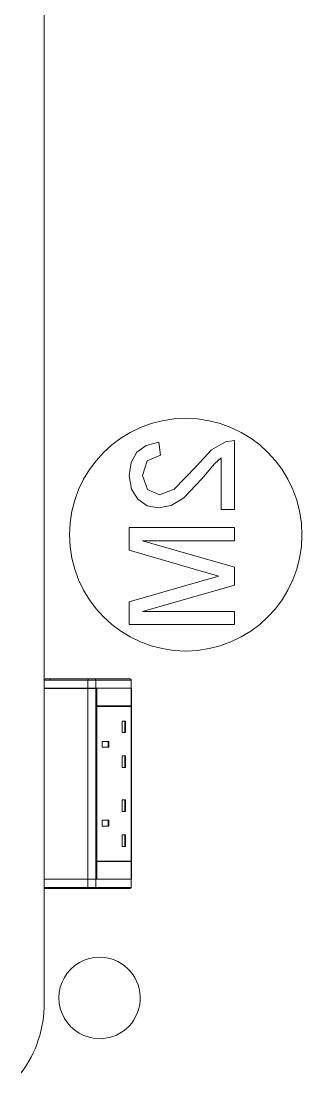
# Model space of a CAD drawing. Header units: millimetres. Extents: x 155927 to 326028, y -36033 to 97293.
# Drawn here: x 164913 to 165155, y 32821 to 33725 of the extents above; entities that cross this region are included whole.
import ezdxf

# ---------------------------------------------------------------- set-up
doc = ezdxf.new("R2010")
doc.units = ezdxf.units.MM
doc.header["$MEASUREMENT"] = 0
doc.layers.add('I-FURN', color=8, linetype='CONTINUOUS', lineweight=9)

msp = doc.modelspace()

# ---------------------------------------------------------------- linework, layer by layer
at = {"layer": 'I-FURN'}
for p, q in [((164932.83, 33991.19), (164932.83, 33158.89)), ((164932.83, 33158.89), (164932.83, 33991.19)), ((165020.48, 33360.69), (165012.49, 33354.77)), ((165031.41, 33363.43), (165020.48, 33360.69)), ((165032.82, 33352.13), (165031.41, 33363.43)), ((165088.6, 33363.63), (165076.61, 33356.77)), ((165096.39, 33364.85), (165088.6, 33363.63)), ((165096.39, 33305.52), (165096.39, 33364.85)), ((165012.49, 33354.77), (165007.61, 33345.97)), ((165021.41, 33347.38), (165032.82, 33352.13)), ((165076.61, 33356.77), (165063.51, 33342.62)), ((165079.34, 33344.8), (165085.09, 33349.9)), ((165085.09, 33349.9), (165085.09, 33305.52)), ((165007.61, 33345.97), (165005.98, 33334.61)), ((165017.28, 33334.85), (165021.41, 33347.38)), ((165063.51, 33342.62), (165044.68, 33323.11)), ((165068.47, 33331.8), (165079.34, 33344.8)), ((165005.98, 33334.61), (165007.79, 33323.16)), ((165021.51, 33322.83), (165017.28, 33334.85)), ((165052.99, 33315.61), (165068.47, 33331.8)), ((165007.79, 33323.16), (165013.22, 33314.38)), ((165031.87, 33318.23), (165021.51, 33322.83)), ((165044.68, 33323.11), (165031.87, 33318.23)), ((165013.22, 33314.38), (165021.34, 33308.79)), ((165041.91, 33308.94), (165052.99, 33315.61)), ((165021.34, 33308.79), (165031.19, 33306.93)), ((165031.19, 33306.93), (165041.91, 33308.94)), ((165085.09, 33305.52), (165096.39, 33305.52)), ((165096.39, 33289.98), (165005.98, 33289.98)), ((165005.98, 33289.98), (165005.98, 33270.53)), ((165096.39, 33278.67), (165096.39, 33289.98)), ((165096.39, 33255.96), (165017.28, 33278.67)), ((165017.28, 33278.67), (165096.39, 33278.67)), ((165005.98, 33270.53), (165069.71, 33252.03)), ((165069.71, 33252.03), (165083.02, 33248.3)), ((165096.39, 33240.64), (165096.39, 33255.96)), ((165068.6, 33244.26), (165005.98, 33226.07)), ((165017.28, 33217.93), (165096.39, 33240.64)), ((165083.02, 33248.3), (165068.6, 33244.26)), ((165005.98, 33226.07), (165005.98, 33206.63)), ((165096.39, 33217.93), (165017.28, 33217.93)), ((165096.39, 33206.63), (165096.39, 33217.93)), ((165005.98, 33206.63), (165096.39, 33206.63)), ((164932.82, 33158.89), (164932.82, 33151.89)), ((164932.83, 33158.89), (164970.29, 33158.89)), ((164932.83, 33158.89), (164932.83, 33151.89)), ((164933.83, 33159.89), (164933.82, 33159.89)), ((164970.85, 33159.89), (164933.83, 33159.89)), ((164933.83, 33159.89), (164937.82, 33159.89)), ((164937.82, 33158.89), (164937.82, 33159.89)), ((164937.82, 33159.89), (164976.39, 33159.89)), ((164970.29, 33158.89), (164977.21, 33158.89)), ((164970.29, 33158.89), (164970.29, 33151.89)), ((164976.39, 33159.89), (164970.85, 33159.89)), ((165006.67, 33159.89), (164976.39, 33159.89)), ((165006.67, 33159.89), (164976.39, 33159.89)), ((164977.21, 33158.89), (165007.49, 33158.89)), ((164977.21, 33158.89), (164977.21, 33151.89)), ((165007.3, 33159.66), (165007.33, 33159.64)), ((165007.49, 33158.89), (165007.67, 33158.89)), ((165007.49, 33158.89), (165007.49, 33151.89)), ((165007.67, 33151.89), (165007.67, 33158.89)), ((165007.67, 33151.89), (165007.67, 33158.89)), ((165007.67, 33151.89), (165007.67, 33158.89)), ((164932.82, 33151.76), (164932.82, 32987.86)), ((164932.83, 33151.89), (164970.29, 33151.89)), ((164932.83, 32987.86), (164932.83, 33151.76)), ((164970.29, 33151.76), (164932.83, 33151.76)), ((164970.29, 33151.89), (164977.21, 33151.89)), ((164970.29, 32987.86), (164970.29, 33151.76)), ((164977.21, 33151.76), (164970.29, 33151.76)), ((164978.04, 33151.83), (164975.59, 33151.83)), ((164977.21, 33151.89), (165007.49, 33151.89)), ((164977.21, 32987.86), (164977.21, 33151.76)), ((164977.21, 33151.76), (164977.84, 33151.76)), ((164977.84, 33151.76), (164977.84, 33136.83)), ((164978.04, 33136.83), (164978.04, 33151.83)), ((164978.04, 33151.83), (165007.87, 33151.83)), ((165007.49, 33151.89), (165007.67, 33151.89)), ((165007.67, 32987.86), (165007.67, 33151.76)), ((165007.87, 33151.83), (165007.87, 33136.83)), ((164977.84, 33136.33), (164977.84, 33003.33)), ((165007.87, 33136.83), (164978.04, 33136.83)), ((164978.04, 33003.33), (164978.04, 33136.33)), ((165007.87, 33136.33), (164978.04, 33136.33)), ((165007.49, 33136.83), (165007.49, 33136.33)), ((165007.87, 33136.33), (165007.87, 33003.33)), ((165002.84, 33123.72), (164999.98, 33123.72)), ((164999.98, 33113.72), (164999.98, 33123.72)), ((165002.1, 33113.72), (165002.1, 33123.72)), ((165002.84, 33113.72), (165002.84, 33123.72)), ((165002.84, 33113.72), (164999.98, 33113.72)), ((164988.5, 33106.22), (164982.77, 33106.22)), ((164982.77, 33101.22), (164982.77, 33106.22)), ((164987.77, 33101.22), (164987.77, 33106.22)), ((164988.5, 33101.22), (164988.5, 33106.22)), ((164988.5, 33101.22), (164982.77, 33101.22)), ((165002.84, 33093.72), (164999.98, 33093.72)), ((164999.98, 33083.72), (164999.98, 33093.72)), ((165002.1, 33083.72), (165002.1, 33093.72)), ((165002.84, 33083.72), (165002.84, 33093.72)), ((165002.84, 33083.72), (164999.98, 33083.72)), ((165002.84, 33055.93), (164999.98, 33055.93)), ((164999.98, 33045.93), (164999.98, 33055.93)), ((165002.1, 33045.93), (165002.1, 33055.93)), ((165002.84, 33045.93), (165002.84, 33055.93)), ((165002.84, 33045.93), (164999.98, 33045.93)), ((164982.77, 33038.43), (164982.77, 33033.43)), ((164988.5, 33038.43), (164982.77, 33038.43)), ((164982.77, 33033.43), (164988.5, 33033.43)), ((164987.77, 33033.43), (164987.77, 33038.43)), ((164988.5, 33033.43), (164988.5, 33038.43)), ((165002.84, 33025.93), (164999.98, 33025.93)), ((164999.98, 33015.93), (164999.98, 33025.93)), ((165002.1, 33015.93), (165002.1, 33025.93)), ((165002.84, 33015.93), (165002.84, 33025.93)), ((165002.84, 33015.93), (164999.98, 33015.93)), ((164977.84, 33002.83), (164977.84, 32987.86)), ((165007.87, 33003.33), (164978.04, 33003.33)), ((164978.04, 32987.83), (164978.04, 33002.83)), ((164978.04, 33002.83), (165007.87, 33002.83)), ((165007.49, 33003.33), (165007.49, 33002.83)), ((165007.87, 33002.83), (165007.87, 32987.83)), ((164932.82, 32987.76), (164932.82, 32980.76)), ((164932.83, 32987.86), (164970.29, 32987.86)), ((164932.83, 32980.76), (164932.83, 32987.76)), ((164970.29, 32987.76), (164932.83, 32987.76)), ((164970.29, 32987.86), (164977.21, 32987.86)), ((164970.29, 32980.76), (164970.29, 32987.76)), ((164977.21, 32987.76), (164970.29, 32987.76)), ((164977.84, 32987.86), (164977.21, 32987.86)), ((164977.21, 32980.76), (164977.21, 32987.76)), ((165007.49, 32987.76), (164977.21, 32987.76)), ((165007.87, 32987.83), (164978.04, 32987.83)), ((165007.49, 32980.76), (165007.49, 32987.76)), ((165007.67, 32987.76), (165007.49, 32987.76)), ((165007.67, 32980.76), (165007.67, 32987.76)), ((165007.67, 32980.76), (165007.67, 32987.76)), ((165007.67, 32987.76), (165007.67, 32980.76)), ((164932.83, 32980.76), (164932.83, 32881.19)), ((164932.83, 32881.19), (164932.83, 32980.76)), ((164970.29, 32980.76), (164932.83, 32980.76)), ((164937.82, 32979.76), (164933.83, 32979.76)), ((164933.83, 32979.76), (164970.85, 32979.76)), ((164937.82, 32979.76), (164937.82, 32980.76)), ((164976.39, 32979.76), (164937.82, 32979.76)), ((164977.21, 32980.76), (164970.29, 32980.76)), ((164970.85, 32979.76), (164976.39, 32979.76)), ((164976.39, 32979.76), (165006.67, 32979.76)), ((164976.39, 32979.76), (165006.67, 32979.76)), ((165007.49, 32980.76), (164977.21, 32980.76)), ((165007.34, 32980.02), (165007.31, 32979.99)), ((165007.67, 32980.76), (165007.49, 32980.76))]:
    msp.add_line(p, q, dxfattribs=at)
at = {"layer": 'I-FURN', "flags": 128}
for points in [[(164932.82, 33158.89), (164932.82, 33158.93), (164932.83, 33158.97), (164932.83, 33159.01), (164932.84, 33159.05), (164932.84, 33159.08), (164932.85, 33159.12), (164932.86, 33159.16), (164932.87, 33159.2), (164932.89, 33159.24), (164932.9, 33159.28), (164932.92, 33159.31), (164932.94, 33159.35), (164932.95, 33159.38), (164932.98, 33159.42), (164933, 33159.45), (164933.02, 33159.48), (164933.04, 33159.51), (164933.07, 33159.55), (164933.1, 33159.57), (164933.13, 33159.6), (164933.15, 33159.63), (164933.19, 33159.66), (164933.22, 33159.68), (164933.25, 33159.71), (164933.28, 33159.73), (164933.32, 33159.75), (164933.35, 33159.77), (164933.39, 33159.79), (164933.42, 33159.8), (164933.46, 33159.82), (164933.5, 33159.83), (164933.54, 33159.84), (164933.57, 33159.85), (164933.61, 33159.86), (164933.65, 33159.87), (164933.69, 33159.88), (164933.73, 33159.88), (164933.77, 33159.88), (164933.81, 33159.89), (164933.82, 33159.89)], [(164933.82, 33159.89), (164933.83, 33159.89), (164933.84, 33159.89), (164933.85, 33159.89), (164933.87, 33159.89), (164933.9, 33159.89), (164933.94, 33159.89), (164933.98, 33159.89), (164934.03, 33159.89), (164934.08, 33159.89), (164934.14, 33159.89), (164934.2, 33159.89), (164934.27, 33159.89), (164934.35, 33159.89), (164934.43, 33159.89), (164934.52, 33159.89), (164934.61, 33159.89), (164934.71, 33159.89), (164934.82, 33159.89), (164934.92, 33159.89), (164935.04, 33159.89), (164935.15, 33159.89), (164935.27, 33159.89), (164935.4, 33159.89), (164935.53, 33159.89), (164935.66, 33159.89), (164935.8, 33159.89), (164935.94, 33159.89), (164936.08, 33159.89), (164936.23, 33159.89), (164936.37, 33159.89), (164936.52, 33159.89), (164936.68, 33159.89), (164936.83, 33159.89), (164936.99, 33159.89), (164937.14, 33159.89), (164937.3, 33159.89), (164937.46, 33159.89), (164937.62, 33159.89), (164937.78, 33159.89), (164937.82, 33159.89)], [(164970.85, 33159.89), (164968.07, 33159.89), (164965.37, 33159.89), (164962.76, 33159.89), (164960.24, 33159.89), (164957.81, 33159.89), (164955.48, 33159.89), (164953.25, 33159.89), (164951.13, 33159.89), (164949.11, 33159.89), (164947.21, 33159.89), (164945.42, 33159.89), (164943.75, 33159.89), (164942.2, 33159.89), (164940.77, 33159.89), (164939.47, 33159.89), (164938.3, 33159.89), (164937.25, 33159.89), (164936.34, 33159.89), (164935.56, 33159.89), (164934.91, 33159.89), (164934.4, 33159.89), (164934.02, 33159.89), (164933.83, 33159.89)], [(164976.39, 33159.89), (164976.3, 33159.89), (164976.2, 33159.89), (164976.09, 33159.89), (164975.98, 33159.89), (164975.87, 33159.89), (164975.75, 33159.89), (164975.63, 33159.89), (164975.5, 33159.89), (164975.37, 33159.89), (164975.24, 33159.89), (164975.1, 33159.89), (164974.96, 33159.89), (164974.82, 33159.89), (164974.67, 33159.89), (164974.52, 33159.89), (164974.37, 33159.89), (164974.22, 33159.89), (164974.06, 33159.89), (164973.91, 33159.89), (164973.75, 33159.89), (164973.59, 33159.89), (164973.43, 33159.89), (164973.27, 33159.89), (164973.11, 33159.89), (164972.95, 33159.89), (164972.79, 33159.89), (164972.63, 33159.89), (164972.48, 33159.89), (164972.32, 33159.89), (164972.16, 33159.89), (164972.01, 33159.89), (164971.85, 33159.89), (164971.7, 33159.89), (164971.56, 33159.89), (164971.41, 33159.89), (164971.27, 33159.89), (164971.13, 33159.89), (164970.99, 33159.89), (164970.85, 33159.89)], [(165007.53, 33159.39), (165007.55, 33159.36), (165007.57, 33159.32), (165007.59, 33159.29), (165007.6, 33159.25), (165007.61, 33159.21), (165007.63, 33159.17), (165007.64, 33159.13), (165007.65, 33159.1), (165007.65, 33159.06), (165007.66, 33159.02), (165007.66, 33158.98), (165007.67, 33158.94), (165007.67, 33158.9), (165007.67, 33158.89)], [(164933.82, 32979.76), (164933.78, 32979.76), (164933.74, 32979.77), (164933.7, 32979.77), (164933.66, 32979.78), (164933.62, 32979.78), (164933.58, 32979.79), (164933.55, 32979.8), (164933.51, 32979.81), (164933.47, 32979.83), (164933.43, 32979.84), (164933.4, 32979.86), (164933.36, 32979.88), (164933.33, 32979.9), (164933.29, 32979.92), (164933.26, 32979.94), (164933.23, 32979.96), (164933.19, 32979.99), (164933.16, 32980.01), (164933.13, 32980.04), (164933.11, 32980.07), (164933.08, 32980.1), (164933.05, 32980.13), (164933.03, 32980.16), (164933, 32980.19), (164932.98, 32980.22), (164932.96, 32980.26), (164932.94, 32980.29), (164932.92, 32980.33), (164932.91, 32980.36), (164932.89, 32980.4), (164932.88, 32980.44), (164932.86, 32980.48), (164932.85, 32980.52), (164932.84, 32980.55), (164932.84, 32980.59), (164932.83, 32980.63), (164932.83, 32980.67), (164932.82, 32980.71), (164932.82, 32980.75), (164932.82, 32980.76)], [(164937.82, 32979.76), (164937.66, 32979.76), (164937.5, 32979.76), (164937.34, 32979.76), (164937.19, 32979.76), (164937.03, 32979.76), (164936.87, 32979.76), (164936.72, 32979.76), (164936.56, 32979.76), (164936.41, 32979.76), (164936.26, 32979.76), (164936.12, 32979.76), (164935.98, 32979.76), (164935.83, 32979.76), (164935.7, 32979.76), (164935.56, 32979.76), (164935.43, 32979.76), (164935.31, 32979.76), (164935.18, 32979.76), (164935.07, 32979.76), (164934.95, 32979.76), (164934.84, 32979.76), (164934.74, 32979.76), (164934.64, 32979.76), (164934.55, 32979.76), (164934.46, 32979.76), (164934.37, 32979.76), (164934.29, 32979.76), (164934.22, 32979.76), (164934.16, 32979.76), (164934.09, 32979.76), (164934.04, 32979.76), (164933.99, 32979.76), (164933.95, 32979.76), (164933.91, 32979.76), (164933.88, 32979.76), (164933.86, 32979.76), (164933.84, 32979.76), (164933.83, 32979.76), (164933.82, 32979.76)], [(164933.82, 32979.76), (164933.83, 32979.76), (164933.83, 32979.76)], [(164933.83, 32979.76), (164934.11, 32979.76), (164934.52, 32979.76), (164935.07, 32979.76), (164935.75, 32979.76), (164936.57, 32979.76), (164937.52, 32979.76), (164938.6, 32979.76), (164939.81, 32979.76), (164941.14, 32979.76), (164942.6, 32979.76), (164944.19, 32979.76), (164945.89, 32979.76), (164947.71, 32979.76), (164949.64, 32979.76), (164951.68, 32979.76), (164953.84, 32979.76), (164956.09, 32979.76), (164958.45, 32979.76), (164960.9, 32979.76), (164963.45, 32979.76), (164966.09, 32979.76), (164968.81, 32979.76), (164970.85, 32979.76)], [(164970.85, 32979.76), (164970.99, 32979.76), (164971.13, 32979.76), (164971.27, 32979.76), (164971.41, 32979.76), (164971.56, 32979.76), (164971.7, 32979.76), (164971.85, 32979.76), (164972.01, 32979.76), (164972.16, 32979.76), (164972.32, 32979.76), (164972.48, 32979.76), (164972.63, 32979.76), (164972.79, 32979.76), (164972.95, 32979.76), (164973.11, 32979.76), (164973.27, 32979.76), (164973.43, 32979.76), (164973.59, 32979.76), (164973.75, 32979.76), (164973.91, 32979.76), (164974.06, 32979.76), (164974.22, 32979.76), (164974.37, 32979.76), (164974.52, 32979.76), (164974.67, 32979.76), (164974.82, 32979.76), (164974.96, 32979.76), (164975.1, 32979.76), (164975.24, 32979.76), (164975.37, 32979.76), (164975.5, 32979.76), (164975.63, 32979.76), (164975.75, 32979.76), (164975.87, 32979.76), (164975.98, 32979.76), (164976.09, 32979.76), (164976.2, 32979.76), (164976.3, 32979.76), (164976.39, 32979.76)], [(165007.67, 32980.76), (165007.67, 32980.72), (165007.67, 32980.68), (165007.66, 32980.64), (165007.66, 32980.6), (165007.65, 32980.57), (165007.64, 32980.53), (165007.63, 32980.49), (165007.62, 32980.45), (165007.6, 32980.41), (165007.59, 32980.37), (165007.57, 32980.34), (165007.56, 32980.3), (165007.54, 32980.27)]]:
    msp.add_lwpolyline(points, dxfattribs=at)
at = {"layer": 'I-FURN'}
for centre, radius, start, end in [((165054.52, 33283.91), 100, 90, 270), ((165054.52, 33283.91), 100, 270, 90), ((164980.41, 32885.64), 35, 75, 194.70044), ((164980.41, 32885.64), 35, 255, 75), ((164832.83, 32881.19), 100, 323.1301, 0), ((164832.83, 32881.19), 100, 323.1301, 0), ((164980.41, 32885.64), 35, 195, 255)]:
    msp.add_arc(centre, radius, start, end, dxfattribs=at)
for centre, major_axis, ratio, start_param, end_param in [((164933.83, 33158.89), (0, 1), 0.998113, 0, 1.570796), ((164970.85, 33158.89), (0, 1), 0.56467, 0, 1.570796), ((164976.39, 33158.89), (0, 1), 0.819152, 4.712389, 6.283185), ((165006.67, 33158.89), (0, 1), 0.819152, 4.712389, 6.283185), ((164933.83, 32980.76), (0, 1), 0.998113, 1.570796, 3.141593), ((164970.85, 32980.76), (0, 1), 0.56467, 1.570796, 3.141593), ((164976.39, 32980.76), (0, 1), 0.819152, 3.141593, 4.712389), ((165006.67, 32980.76), (0, -1), 0.819152, 0, 1.570796)]:
    msp.add_ellipse(centre, major_axis=major_axis, ratio=ratio, start_param=start_param, end_param=end_param, dxfattribs=at)

doc.saveas('drawing.dxf')
